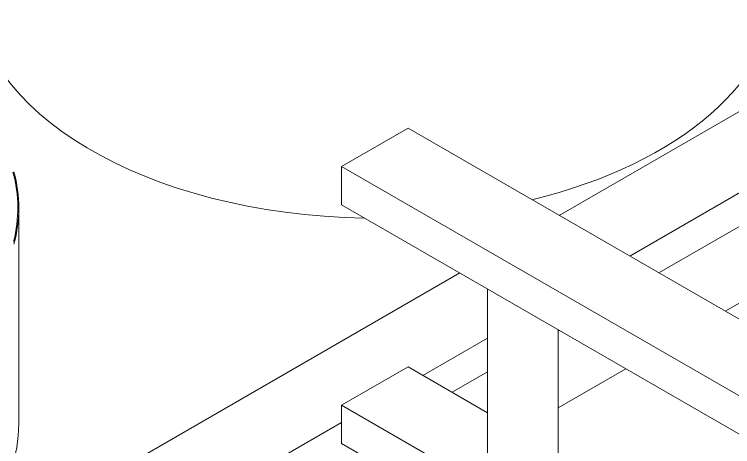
# Model space of a CAD drawing. Header units: millimetres. Extents: x -312439 to 477422, y -331570 to 212570.
# Drawn here: x 355661 to 357534, y 98987 to 100115 of the extents above; entities that cross this region are included whole.
import ezdxf

# ---------------------------------------------------------------- set-up
doc = ezdxf.new("R2010")
doc.units = ezdxf.units.MM

msp = doc.modelspace()

# ---------------------------------------------------------------- linework, layer by layer
at = {"color": 3, "linetype": 'Continuous', "lineweight": 0, "extrusion": (-1.11022e-16, 0.816497, 0.57735)}
for p, q in [((359593.478, 101039.827), (357082.005, 99589.827)), ((359285.588, 100650.066), (357265.602, 99483.827)), ((359314.091, 100578.522), (357341.812, 99439.827)), ((359487.296, 100478.522), (357515.017, 99339.827)), ((355672.22, 99046.22), (355672.22, 99609.109)), ((356822.197, 99439.827), (354657.134, 98189.827)), ((357082.005, 99289.827), (357078.744, 99287.944)), ((356895.033, 99269.878), (356726.407, 99172.522)), ((356895.033, 99181.878), (356802.617, 99128.522)), ((357255.21, 99189.827), (357078.744, 99087.944)), ((356514.307, 99050.066), (354840.731, 98083.827))]:
    msp.add_line(p, q, dxfattribs=at)
at = {"color": 7, "linetype": 'Continuous', "lineweight": 0, "extrusion": (-1.11022e-16, 0.816497, 0.57735)}
for p, q in [((356687.512, 99817.587), (356514.307, 99717.587)), ((356687.512, 99817.587), (358185.921, 98952.48)), ((356514.307, 99717.587), (356514.307, 99617.587)), ((356514.307, 99717.587), (358012.716, 98852.48)), ((356514.307, 99617.587), (358012.716, 98752.48)), ((356895.033, 99397.775), (356895.033, 98922.133)), ((357078.744, 99291.709), (357078.744, 98922.133)), ((356687.512, 99194.978), (356514.307, 99094.978)), ((356687.512, 99194.978), (356895.033, 99075.166)), ((356514.307, 99094.978), (356514.307, 98994.978)), ((356514.307, 99094.978), (357019.959, 98803.04)), ((356514.307, 98994.978), (357499.158, 98426.374))]:
    msp.add_line(p, q, dxfattribs=at)
at = {"color": 3, "linetype": 'Continuous', "lineweight": 0}
for centre, major_axis, start_param, end_param in [((356601.986, 100188.528), (-1048.768, 0), 0, 1.54391573), ((356601.986, 100188.528), (-1048.768, 0), 1.97123845, 3.14159265), ((354623.452, 99609.109), (-1046.319, 0), 2.9973499, 3.29716571), ((354623.452, 99609.109), (-1048.768, 0), 2.98561554, 3.29783032), ((354623.452, 99046.22), (-1048.768, 0), 0, 3.14159265)]:
    msp.add_ellipse(centre, major_axis=major_axis, ratio=0.57735027, start_param=start_param, end_param=end_param, dxfattribs=at)

doc.saveas('drawing.dxf')
